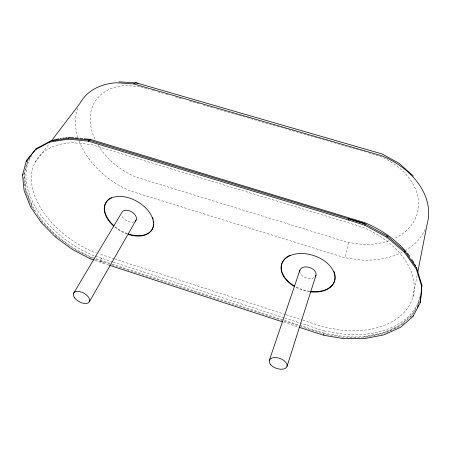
<?xml version="1.0" encoding="UTF-8"?>
<svg xmlns="http://www.w3.org/2000/svg" width="451" height="451" viewBox="0 0 451 451"><rect width="100%" height="100%" fill="white"/><g stroke="black" fill="none" stroke-linecap="round" stroke-linejoin="round"><path stroke-width="0.34" stroke-dasharray="2.25 1.69" d="M412.913 296.944L417.209 274.975M284.835 318.056L324.348 330.944L323.903 332.753L323.739 333.148L284.265 320.255M27.939 160.455L24.354 173.945L25.899 189.645L32.314 205.78M323.096 335.11L323.435 333.926M323.26 335.166L323.604 333.982L343.741 337.404L364.684 337.416L384.077 333.655L385.994 332.793M419.481 301.313L412.693 314.184L400.11 325.244L383.536 332.765L364.256 336.514M94.806 260.362L102.952 263.13L103.555 262.087L95.426 259.325M99.868 262.082L100.483 261.044M90.38 258.863L91.001 257.825L94.795 259.111M55.394 236.955L56.065 235.935L41.96 221.571L37.613 215.172M41.261 222.58L41.96 221.571M30.567 206.868L31.294 205.859L24.861 189.674M35.122 162.354L49.492 143.452M402.247 324.788L404.338 322.955M410.619 317.459L411.662 316.54M386.631 332.505L399.4 326.738M139.551 86.524L125.541 85.527A60.451 42.704 33.3 0 0 95.206 139.697M98.16 145.166A60.451 42.704 33.3 0 0 135.644 176.972L348.397 242.531L362.841 244.408A63.134 46.278 14.5 0 0 388.672 240.811M79.117 141A71.997 50.315 33.1 0 0 129.775 190.779L344.942 257.769L362.023 260.103A75.232 54.588 14.7 0 0 402.777 251.946M324.348 330.944L344.119 334.281A88.672 58.202 16.6 0 0 419.96 296.532M140.904 86.913L149.01 89.259M152.387 90.234L155.088 91.017M157.794 91.795L163.194 93.357M165.9 94.141L168.601 94.919M175.36 96.875L182.114 98.825M189.544 100.973L199.68 103.905M203.057 104.88L213.87 108.003M216.57 108.781L367.232 152.325M368.563 152.72L379.669 156.102A63.134 46.278 14.5 0 1 417.981 197.685A63.134 46.278 14.5 0 1 394.343 238.528M114.041 258.773L98.814 253.744M114.712 258.992L285.37 314.516M286.035 314.736L302.102 319.962M302.768 320.176L324.855 327.364L343.256 330.442A82.2 53.928 16.6 0 0 413.629 293.872A82.2 53.928 16.6 0 0 362.441 227.09L91.316 144.551L73.22 142.741A78.384 49.322 31.7 0 0 32.145 186.336A78.384 49.322 31.7 0 0 92.951 251.765L96.21 252.864M112.711 261.935L92.297 255.119A84.551 53.224 31.7 0 1 31.841 155.454M113.381 262.149L284.164 317.842M109.638 263.232L94.31 258.107M112.316 264.106L283.594 320.035M100.5 261.09L300.045 326.282M300.716 326.501L323.604 333.982M102.952 263.13L108.973 265.098M283.617 322.2L298.337 327.014M93.69 257.899L91.192 257.053A85.014 53.342 31.6 0 1 29.546 158.188M91.001 257.825L72.724 248.225L56.065 235.935M31.294 205.859L35.246 211.677M323.722 333.12L343.6 336.519A89.168 58.342 16.6 0 0 415.568 309.459M23.649 177.418L23.92 180.141M24.258 183.546L24.523 186.269M77.955 137.668A71.997 50.315 33.1 0 1 78.209 107.045M425.175 229.339A75.232 54.588 14.7 0 1 405.838 250.243M348.392 242.537A16.704 1.077 -77.4 0 1 344.942 257.78M419.971 298.128A89.168 58.342 16.6 0 1 417.976 304.572M309.544 291.752A27.748 18.164 18.2 0 1 296.211 287.496M127.126 234.063A26.722 16.952 30 0 1 114.306 226.65M134.172 221.847A8.107 5.147 30 0 1 121.764 215.437M314.048 277.607A8.422 5.513 18.2 0 1 305.654 277.782A8.422 5.513 18.2 0 1 299.853 272.207M309.69 291.295A27.731 18.164 18.2 0 1 295.151 286.385M127.362 233.646A26.705 16.958 30 0 1 115.061 226.673M101.61 258.276L100.545 260.227A1.55 0.4 -70.7 0 0 101.61 258.276"/><path stroke-width="0.68" d="M299.007 327.234L323.26 335.166L343.425 338.605L364.391 338.628L383.807 334.89L400.42 327.409L412.992 316.427L420.371 302.463L421.888 285.06L416.583 267.883L404.761 251.027L387.144 235.935L365.118 223.961L348.798 218.786L348.431 220.009L364.78 225.196L386.84 237.187L404.485 252.289L416.335 269.157L421.651 286.334M420.371 302.463L421.888 285.06M412.992 316.427L413.234 315.164M417.744 272.229L427.272 223.476A75.232 54.588 14.7 0 0 382.194 155.916L133.688 83.931L116.826 82.747A71.997 50.315 33.1 0 0 79.912 103.426L51.6 140.673M416.335 269.157L416.583 267.883M404.485 252.289L404.761 251.027M386.84 237.187L387.144 235.935M93.543 259.934L90.38 258.863L72.075 249.251L55.394 236.955L41.261 222.58L30.567 206.868L24.112 190.677L22.55 175.016L26.305 160.962L36.243 148.627L50.444 141.067L68.823 138.102L88.875 140.064L364.955 223.679M26.722 161.295L27.083 159.953M364.78 225.196L365.118 223.961M287.016 366.415L315.942 275.319M269.303 360.473L299.887 270.25M417.4 307.266L418.68 304.837M419.966 302.407L420.603 301.189M89.478 301.539L136.179 219.992M73.513 293.426L121.793 212.562A8.107 5.147 30 0 1 131.974 212.021A8.107 5.147 30 0 1 135.39 221.086M26.305 160.962L35.46 149.636L49.666 142.088L68.062 139.128L88.137 141.107L88.875 140.064M88.317 141.157L89.056 140.114M68.062 139.128L68.823 138.102M49.666 142.088L50.444 141.067M22.55 175.016L23.317 174.013M35.46 149.636L36.243 148.627M118.985 81.811L135.982 82.877M73.609 137.764L70.807 137.493A84.551 53.224 31.7 0 0 68.575 137.578M75.013 137.905L78.519 138.243M79.923 138.384L82.725 138.654M84.128 138.79L90.442 139.41L365.096 222.76A88.672 58.202 16.6 0 1 406.295 252.002M136.523 82.922L382.053 153.949L399.163 163.386L413.375 176.093M88.137 141.107L348.431 220.009M109.638 265.318L282.275 321.766M133.688 83.909A18.023 6.523 -80.9 0 1 137.048 83.091M137.544 83.379A18.023 6.523 -80.9 0 1 138.012 83.79M407.219 253.118A88.672 58.202 16.6 0 1 409.829 256.529M411.808 259.41A88.672 58.202 16.6 0 1 413.922 262.888M414.565 264.044A88.672 58.202 16.6 0 1 415.467 265.78M89.281 140.368A1.81 0.744 -79.7 0 1 90.442 139.41M52.778 140.408A84.551 53.224 31.7 0 1 58.602 138.863M59.966 138.592A84.551 53.224 31.7 0 1 61.353 138.35M62.762 138.136A84.551 53.224 31.7 0 1 64.194 137.955M65.637 137.797A84.551 53.224 31.7 0 1 67.098 137.673M294.402 286.498A27.748 18.164 18.2 0 1 290.23 255.582A27.748 18.164 18.2 0 1 332.844 269.98A27.748 18.164 18.2 0 1 310.22 291.842M113.799 226.21A26.722 16.952 30 0 1 114.943 196.867A26.722 16.952 30 0 1 152.494 218.183A26.722 16.952 30 0 1 128.372 234.486M299.746 271.209A8.422 5.513 18.2 0 1 309.504 267.46A8.422 5.513 18.2 0 1 315.537 276.198M335.099 276.384A27.731 18.164 18.2 0 1 310.367 291.38M294.554 286.041A27.731 18.164 18.2 0 1 283.668 260.193M284.045 259.708A27.731 18.164 18.2 0 1 290.168 255.221M333.847 271.282A27.731 18.164 18.2 0 1 335.048 275.758M152.63 228.494A26.705 16.958 30 0 1 128.608 234.069M114.041 225.804A26.705 16.958 30 0 1 111.606 197.606M152.579 217.365A26.705 16.958 30 0 1 153.154 219.101M153.571 221.018A26.705 16.958 30 0 1 153.752 222.895M153.678 224.761A26.705 16.958 30 0 1 152.883 227.913M74.522 297.722A8.969 4.871 28.9 0 0 88.712 302.559A8.969 4.871 28.9 0 0 81.298 292.039A8.969 4.871 28.9 0 0 74.522 297.722M270.814 364.814A9.347 5.254 19.6 0 0 286.312 367.61A9.347 5.254 19.6 0 0 277.393 357.767A9.347 5.254 19.6 0 0 270.814 364.814"/></g></svg>
